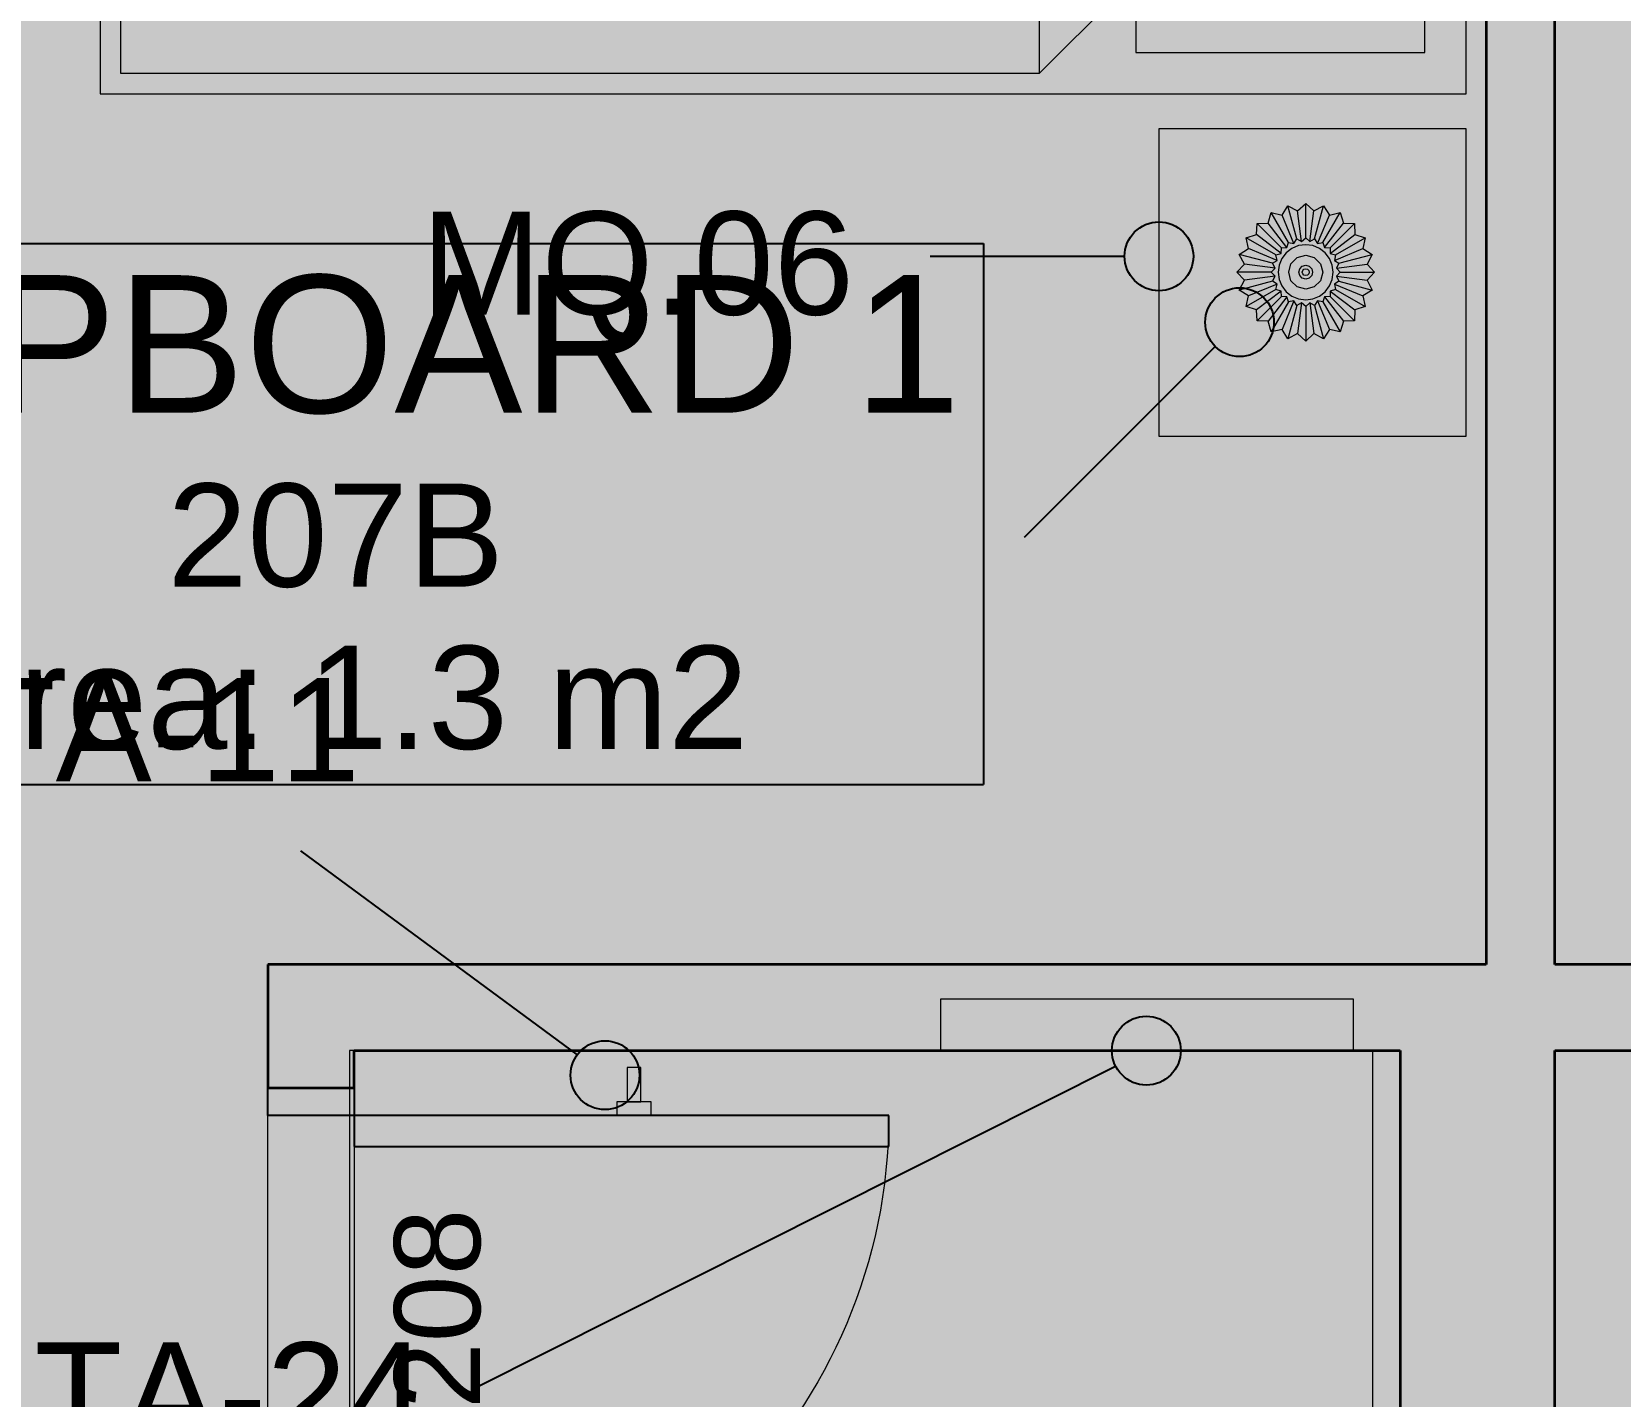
# Model space of a CAD drawing. Header units: millimetres. Extents: x -14278 to 103595, y -22378 to 34603.
# Drawn here: x 75837 to 78146, y -7298 to -5315 of the extents above; entities that cross this region are included whole.
import ezdxf
from ezdxf.enums import TextEntityAlignment as Align

# ---------------------------------------------------------------- set-up
doc = ezdxf.new("R2010")
doc.units = ezdxf.units.MM
doc.header["$MEASUREMENT"] = 0
for name, color, linetype in [('A-Zz_20_10_90-T_TextFFEInternal', 7, 'Continuous'), ('NewA-Ee_25_10-M_WallsInternal', 7, 'Continuous'), ('NewA-Ee_30_40-M_Floors', 7, 'Continuous'), ('NewA-Ee_40_20-M_GeneralFFAndEInternalEquipment', 7, 'Continuous'), ('NewA-Ee_40_20-M_GeneralFFAndEInternalMovable', 7, 'Continuous'), ('NewA-SL-M_SpacesInternal', 7, 'Continuous'), ('NewA-Ss_30_25-M_CeilingAndSoffitSystems', 7, 'Continuous'), ('NewA-Zz_20_10_90-T_TextFFEInternal', 7, 'Continuous'), ('NewA-Zz_50_90_00-M_GrossInternal', 7, 'Continuous')]:
    doc.layers.add(name, color=color, linetype=linetype)
doc.styles.add('GENERATED_STYLE_1', font='')
doc.styles.get('GENERATED_STYLE_1').set_extended_font_data('Arial')

# ---------------------------------------------------------------- blocks, each defined once
blk = doc.blocks.new('Slab_29_2', base_point=(94289.5, -11216.8))
at = {"layer": 'NewA-Ee_30_40-M_Floors', "linetype": 'Continuous', "lineweight": 13}
blk.add_hatch(color=254, dxfattribs=at).paths.add_polyline_path([(94289.5, -11216.8), (94289.5, -4919.6), (96739.2, -4919.6), (96739.2, -2667.5), (62189.8, -2667.5), (62189.8, -11216.8)])
blk = doc.blocks.new('BEDROOM_207_32_2', base_point=(76461.8, -3202.3))
at = {"layer": 'NewA-SL-M_SpacesInternal', "color": 253, "linetype": 'Continuous', "lineweight": 13}
for p, q in [((77950.7, -6670.9), (77950.7, -2667.5)), ((76180.5, -9621.9), (76180.5, -6670.9)), ((76180.5, -6670.9), (77950.7, -6670.9))]:
    blk.add_line(p, q, dxfattribs=at)
at = {"layer": 'NewA-SL-M_SpacesInternal', "color": 5, "lineweight": 70, "style": 'GENERATED_STYLE_1'}
for tag, height, p in [('ROOM_NAME', 200, (76461.8, -2894.4)), ('ROOM_NUMBER', 150, (76461.8, -3197.3)), ('adj_text', 150, (76461.8, -3433))]:
    blk.add_attdef(tag, text='', height=height, dxfattribs=at).set_placement(p, align=Align.TOP_CENTER)
blk = doc.blocks.new('BATH_208_43_2', base_point=(77441.6, -10385.8))
at = {"layer": 'NewA-SL-M_SpacesInternal', "color": 253, "linetype": 'Continuous', "lineweight": 13}
for p, q in [((77758, -6720.9), (77158, -6720.9)), ((77158, -6720.9), (77158, -6795.9)), ((77758, -6795.9), (77758, -6720.9)), ((76305.5, -6795.9), (76305.5, -9328)), ((77158, -6795.9), (76305.5, -6795.9)), ((77825.7, -6795.9), (77758, -6795.9)), ((77825.7, -9621.9), (77825.7, -6795.9)), ((76305.5, -9328), (76230.5, -9328)), ((76230.5, -9328), (76230.5, -9528)), ((76230.5, -9528), (76305.5, -9528)), ((76305.5, -9528), (76305.5, -9621.9)), ((76305.5, -9621.9), (77825.7, -9621.9))]:
    blk.add_line(p, q, dxfattribs=at)
at = {"layer": 'NewA-SL-M_SpacesInternal', "linetype": 'Continuous'}
for p, q in [((76802.7, -10032.2), (76802.7, -10346.5)), ((76802.7, -10032.2), (78080.4, -10032.2)), ((78080.4, -10032.2), (78080.4, -10346.5)), ((76802.7, -10346.5), (76802.7, -10582.2)), ((78080.4, -10346.5), (78080.4, -10582.2)), ((76802.7, -10582.2), (76802.7, -10817.9)), ((78080.4, -10582.2), (78080.4, -10817.9)), ((76802.7, -10817.9), (78080.4, -10817.9))]:
    blk.add_line(p, q, dxfattribs=at)
at = {"layer": 'NewA-SL-M_SpacesInternal', "color": 5, "lineweight": 70, "style": 'GENERATED_STYLE_1'}
for tag, height, p in [('ROOM_NAME', 200, (77441.6, -10077.9)), ('ROOM_NUMBER', 150, (77441.6, -10380.8)), ('adj_text', 150, (77441.6, -10616.5))]:
    blk.add_attdef(tag, text='', height=height, dxfattribs=at).set_placement(p, align=Align.TOP_CENTER)
blk = doc.blocks.new('CUPBOARD 1_207B_52_2', base_point=(76278.8, -5976.8))
at = {"layer": 'NewA-SL-M_SpacesInternal', "linetype": 'Continuous'}
for p, q in [((75337.2, -5623.2), (77220.5, -5623.2)), ((77220.5, -5623.2), (77220.5, -5937.5)), ((77220.5, -5937.5), (77220.5, -6173.2)), ((77220.5, -6173.2), (77220.5, -6409)), ((75337.2, -6409), (77220.5, -6409))]:
    blk.add_line(p, q, dxfattribs=at)
at = {"layer": 'NewA-SL-M_SpacesInternal', "color": 5, "lineweight": 70, "style": 'GENERATED_STYLE_1'}
for tag, height, p in [('ROOM_NAME', 200, (76278.8, -5669)), ('ROOM_NUMBER', 150, (76278.8, -5971.8)), ('adj_text', 150, (76278.8, -6207.5))]:
    blk.add_attdef(tag, text='', height=height, dxfattribs=at).set_placement(p, align=Align.TOP_CENTER)
blk = doc.blocks.new('Slab_34_2', base_point=(76299, -9621.9))
at = {"layer": 'NewA-Ss_30_25-M_CeilingAndSoffitSystems', "linetype": 'Continuous', "lineweight": 0}
blk.add_hatch(color=255, dxfattribs=at).paths.add_polyline_path([(76299, -9621.9), (77825.7, -9621.9), (77825.7, -6795.9), (76299, -6795.9)])
at = {"layer": 'NewA-Ss_30_25-M_CeilingAndSoffitSystems', "color": 6, "linetype": 'Continuous', "lineweight": 13, "flags": 128}
blk.add_lwpolyline([(76299, -9621.9), (77825.7, -9621.9), (77825.7, -6795.9), (76299, -6795.9)], close=True, dxfattribs=at)
blk = doc.blocks.new('Slab_41_2', base_point=(74121.1, -2667.5))
at = {"layer": 'NewA-Ss_30_25-M_CeilingAndSoffitSystems', "linetype": 'Continuous', "lineweight": 0}
blk.add_hatch(color=255, dxfattribs=at).paths.add_polyline_path([(74121.1, -2667.5), (74121.1, -6670.9), (74947.6, -6670.9), (74947.6, -9621.9), (76180.5, -9621.9), (76180.5, -6670.9), (77950.7, -6670.9), (77950.7, -2667.5)])
at = {"layer": 'NewA-Ss_30_25-M_CeilingAndSoffitSystems', "color": 6, "linetype": 'Continuous', "lineweight": 13, "flags": 128}
blk.add_lwpolyline([(74121.1, -2667.5), (74121.1, -6670.9), (74947.6, -6670.9), (74947.6, -9621.9), (76180.5, -9621.9), (76180.5, -6670.9), (77950.7, -6670.9), (77950.7, -2667.5)], close=True, dxfattribs=at)
blk = doc.blocks.new('Wall_90_2', base_point=(79277.1, -6670.9))
at = {"layer": 'NewA-Ee_25_10-M_WallsInternal', "linetype": 'Continuous', "lineweight": 13}
blk.add_hatch(color=6, dxfattribs=at).paths.add_polyline_path([(76180.5, -6670.9), (76305.5, -6795.9), (78351, -6795.9), (78351, -6670.9)])
at = {"layer": 'NewA-Ee_25_10-M_WallsInternal', "color": 92, "linetype": 'Continuous', "lineweight": 35, "flags": 128}
for points in [[(77950.7, -6670.9), (76180.5, -6670.9)], [(78351, -6670.9), (78050.7, -6670.9)], [(76305.5, -6795.9), (77825.7, -6795.9)], [(78050.7, -6795.9), (78351, -6795.9)]]:
    blk.add_lwpolyline(points, dxfattribs=at)
blk = doc.blocks.new('Door 19_4')
at = {"layer": 'NewA-Ee_25_10-M_WallsInternal', "linetype": 'Continuous', "lineweight": 13}
for points in [[(388.5, 777), (343.5, 777), (343.5, 0), (388.5, 0)], [(-388.5, -125), (-388.5, 0), (-428.5, 0), (-428.5, -125)], [(428.5, -125), (428.5, 0), (388.5, 0), (388.5, -125)]]:
    blk.add_hatch(color=255, dxfattribs=at).paths.add_polyline_path(points)
at = {"layer": 'NewA-Ee_25_10-M_WallsInternal', "linetype": 'Continuous'}
for p, q in [((343.5, 0), (343.5, 777)), ((343.5, 777), (388.5, 777)), ((388.5, 777), (388.5, 0)), ((-388.5, 0), (-428.5, 0)), ((-428.5, 0), (-428.5, -125)), ((-388.5, -125), (-388.5, 0)), ((388.5, 0), (343.5, 0)), ((428.5, 0), (388.5, 0)), ((388.5, 0), (388.5, -125)), ((428.5, -125), (428.5, 0)), ((-428.5, -125), (-388.5, -125)), ((388.5, -125), (428.5, -125))]:
    blk.add_line(p, q, dxfattribs=at)
at = {"layer": 'NewA-Ee_25_10-M_WallsInternal', "color": 92, "linetype": 'Continuous', "lineweight": 35}
for p, q in [((-428.5, -125), (-428.5, 0)), ((428.5, -125), (428.5, 0))]:
    blk.add_line(p, q, dxfattribs=at)
at = {"layer": 'NewA-Ee_25_10-M_WallsInternal', "color": 6, "linetype": 'Continuous', "lineweight": 13}
blk.add_arc((388.5, 0), 777, 90, 180, dxfattribs=at)
blk = doc.blocks.new('D Marker 19')
at = {"layer": 'NewA-Ee_25_10-M_WallsInternal', "style": 'GENERATED_STYLE_1'}
blk.add_attdef('AC_WIDO_ID', text='', height=125, dxfattribs=at).set_placement((-262.1, 94.8), align=Align.BOTTOM_LEFT)
blk = doc.blocks.new('Wall_100_2', base_point=(76180.5, -6670.9))
at = {"layer": 'NewA-Ee_25_10-M_WallsInternal', "linetype": 'Continuous', "lineweight": 13}
for points in [[(76180.5, -6850.2), (76305.5, -6850.2), (76305.5, -6795.9), (76180.5, -6670.9)], [(76180.5, -7707.2), (76180.5, -9621.9), (76305.5, -9621.9), (76305.5, -7707.2)]]:
    blk.add_hatch(color=6, dxfattribs=at).paths.add_polyline_path(points)
at = {"layer": 'NewA-Ee_25_10-M_WallsInternal', "color": 92, "linetype": 'Continuous', "lineweight": 35}
for p, q in [((76180.5, -6850.2), (76305.5, -6850.2)), ((76180.5, -7707.2), (76305.5, -7707.2))]:
    blk.add_line(p, q, dxfattribs=at)
at = {"layer": 'NewA-Ee_25_10-M_WallsInternal', "color": 92, "linetype": 'Continuous', "lineweight": 35, "flags": 128}
for points in [[(76180.5, -6670.9), (76180.5, -6850.2)], [(76305.5, -6850.2), (76305.5, -6795.9)], [(76180.5, -7707.2), (76180.5, -9621.9)], [(76305.5, -9621.9), (76305.5, -7707.2)]]:
    blk.add_lwpolyline(points, dxfattribs=at)
at = {"layer": 'NewA-Ee_25_10-M_WallsInternal', "linetype": 'Continuous', "xscale": -1, "zscale": 1000, "rotation": 269.9999999999999}
blk.add_blockref('Door 19_4', (76305.5, -7278.7), dxfattribs=at)
at = {"layer": 'NewA-Ee_25_10-M_WallsInternal'}
ref = blk.add_blockref('D Marker 19', (76305.5, -7278.7), dxfattribs=dict(at, rotation=270))
ref.add_attrib('AC_WIDO_ID', 'D208', dxfattribs={"color": 7, "height": 125, "rotation": 90, "style": 'GENERATED_STYLE_1'}).set_placement((76526.3, -7442.9), align=Align.BOTTOM_LEFT)
blk = doc.blocks.new('Wall_116_2', base_point=(78050.7, -2517.3))
at = {"layer": 'NewA-Ee_25_10-M_WallsInternal', "linetype": 'Continuous', "lineweight": 13}
blk.add_hatch(color=6, dxfattribs=at).paths.add_polyline_path([(77950.7, -2667.5), (77950.7, -6670.9), (78050.7, -6670.9), (78050.7, -2667.5)])
at = {"layer": 'NewA-Ee_25_10-M_WallsInternal', "color": 92, "linetype": 'Continuous', "lineweight": 35, "flags": 128}
for points in [[(77950.7, -2667.5), (77950.7, -6670.9)], [(78050.7, -6670.9), (78050.7, -2667.5)]]:
    blk.add_lwpolyline(points, dxfattribs=at)
blk = doc.blocks.new('Wall_120_2', base_point=(78050.7, -6670.9))
at = {"layer": 'NewA-Ee_25_10-M_WallsInternal', "linetype": 'Continuous', "lineweight": 13}
blk.add_hatch(color=6, dxfattribs=at).paths.add_polyline_path([(77825.7, -6795.9), (77825.7, -9621.9), (78050.7, -9621.9), (78050.7, -6795.9)])
at = {"layer": 'NewA-Ee_25_10-M_WallsInternal', "color": 92, "linetype": 'Continuous', "lineweight": 35, "flags": 128}
for points in [[(77825.7, -6795.9), (77825.7, -9621.9)], [(78050.7, -9621.9), (78050.7, -6795.9)]]:
    blk.add_lwpolyline(points, dxfattribs=at)
blk = doc.blocks.new('Morph_29_2', base_point=(62039.5, -17767.3))
at = {"layer": 'NewA-Ee_40_20-M_GeneralFFAndEInternalMovable', "color": 6, "linetype": 'Continuous', "lineweight": 13, "flags": 128}
for points in [[(77633.7, -5593.3), (77638.5, -5578.1)], [(77663.5, -5621.4), (77638.5, -5578.1)], [(77638.5, -5578.1), (77654.1, -5581.6)], [(77654.1, -5581.6), (77662.6, -5568.1)], [(77671.3, -5623.2), (77654.1, -5581.6)], [(77675.6, -5616.4), (77662.6, -5568.1)], [(77662.6, -5568.1), (77676.7, -5575.5)], [(77676.7, -5575.5), (77688.5, -5564.7)], [(77682.6, -5620.1), (77676.7, -5575.5)], [(77688.5, -5614.7), (77688.5, -5564.7)], [(77688.5, -5564.7), (77700.2, -5575.5)], [(77694.4, -5620.1), (77700.2, -5575.5)], [(77700.2, -5575.5), (77714.4, -5568.1)], [(77701.4, -5616.4), (77714.4, -5568.1)], [(77705.7, -5623.2), (77722.9, -5581.6)], [(77713.5, -5621.4), (77738.5, -5578.1)], [(77714.4, -5568.1), (77722.9, -5581.6)], [(77722.9, -5581.6), (77738.5, -5578.1)], [(77738.5, -5578.1), (77743.3, -5593.3)], [(77617.1, -5610), (77617.8, -5594)], [(77617.8, -5594), (77633.7, -5593.3)], [(77653.1, -5629.4), (77617.8, -5594)], [(77661.1, -5629), (77633.7, -5593.3)], [(77715.9, -5629), (77743.3, -5593.3)], [(77723.9, -5629.4), (77759.2, -5594)], [(77743.3, -5593.3), (77759.2, -5594)], [(77759.2, -5594), (77759.9, -5610)], [(77591.9, -5638.9), (77605.3, -5630.3)], [(77601.9, -5614.7), (77617.1, -5610)], [(77605.3, -5630.3), (77601.9, -5614.7)], [(77645.2, -5639.7), (77601.9, -5614.7)], [(77646.9, -5647.5), (77605.3, -5630.3)], [(77652.8, -5637.3), (77617.1, -5610)], [(77652.8, -5637.3), (77653.1, -5629.4)], [(77653.1, -5629.4), (77661.1, -5629)], [(77661.1, -5629), (77663.5, -5621.4)], [(77663.5, -5621.4), (77671.3, -5623.2)], [(77671.3, -5623.2), (77675.6, -5616.4)], [(77675.6, -5616.4), (77682.6, -5620.1)], [(77682.6, -5620.1), (77688.5, -5614.7)], [(77688.5, -5614.7), (77694.4, -5620.1)], [(77694.4, -5620.1), (77701.4, -5616.4)], [(77701.4, -5616.4), (77705.7, -5623.2)], [(77705.7, -5623.2), (77713.5, -5621.4)], [(77713.5, -5621.4), (77715.9, -5629)], [(77715.9, -5629), (77723.9, -5629.4)], [(77723.9, -5629.4), (77724.2, -5637.3)], [(77724.2, -5637.3), (77759.9, -5610)], [(77730.1, -5647.5), (77771.6, -5630.3)], [(77731.8, -5639.7), (77775.1, -5614.7)], [(77759.9, -5610), (77775.1, -5614.7)], [(77775.1, -5614.7), (77771.6, -5630.3)], [(77771.6, -5630.3), (77785.1, -5638.9)], [(77588.5, -5664.7), (77599.3, -5653)], [(77599.3, -5653), (77591.9, -5638.9)], [(77640.2, -5651.8), (77591.9, -5638.9)], [(77643.9, -5658.9), (77599.3, -5653)], [(77640.2, -5651.8), (77646.9, -5647.5)], [(77643.9, -5658.9), (77640.2, -5651.8)], [(77645.2, -5639.7), (77652.8, -5637.3)], [(77646.9, -5647.5), (77645.2, -5639.7)], [(77663.8, -5664.7), (77667.1, -5652.4)], [(77667.1, -5652.4), (77676.1, -5643.4)], [(77676.1, -5643.4), (77688.5, -5640)], [(77683.5, -5656.1), (77688.5, -5654.7)], [(77688.5, -5640), (77700.8, -5643.4)], [(77688.5, -5654.7), (77693.5, -5656.1)], [(77700.8, -5643.4), (77709.9, -5652.4)], [(77709.9, -5652.4), (77713.2, -5664.7)], [(77724.2, -5637.3), (77731.8, -5639.7)], [(77731.8, -5639.7), (77730.1, -5647.5)], [(77730.1, -5647.5), (77736.8, -5651.8)], [(77736.8, -5651.8), (77733.1, -5658.9)], [(77733.1, -5658.9), (77777.7, -5653)], [(77736.8, -5651.8), (77785.1, -5638.9)], [(77785.1, -5638.9), (77777.7, -5653)], [(77777.7, -5653), (77788.5, -5664.7)], [(77599.3, -5676.5), (77588.5, -5664.7)], [(77638.5, -5664.7), (77588.5, -5664.7)], [(77591.9, -5690.6), (77599.3, -5676.5)], [(77640.2, -5677.7), (77591.9, -5690.6)], [(77643.9, -5670.6), (77599.3, -5676.5)], [(77638.5, -5664.7), (77643.9, -5658.9)], [(77643.9, -5670.6), (77638.5, -5664.7)], [(77640.2, -5677.7), (77643.9, -5670.6)], [(77646.9, -5682), (77640.2, -5677.7)], [(77667.1, -5677.1), (77663.8, -5664.7)], [(77676.1, -5686.1), (77667.1, -5677.1)], [(77678.5, -5664.7), (77679.8, -5659.7)], [(77679.8, -5669.7), (77678.5, -5664.7)], [(77679.8, -5659.7), (77683.5, -5656.1)], [(77683.5, -5673.4), (77679.8, -5669.7)], [(77683.5, -5664.7), (77684.2, -5662.2)], [(77684.2, -5667.2), (77683.5, -5664.7)], [(77688.5, -5674.7), (77683.5, -5673.4)], [(77684.2, -5662.2), (77686, -5660.4)], [(77686, -5669.1), (77684.2, -5667.2)], [(77686, -5660.4), (77688.5, -5659.7)], [(77688.5, -5669.7), (77686, -5669.1)], [(77688.5, -5659.7), (77691, -5660.4)], [(77691, -5669.1), (77688.5, -5669.7)], [(77693.5, -5673.4), (77688.5, -5674.7)], [(77691, -5660.4), (77692.8, -5662.2)], [(77692.8, -5667.2), (77691, -5669.1)], [(77692.8, -5662.2), (77693.5, -5664.7)], [(77693.5, -5664.7), (77692.8, -5667.2)], [(77693.5, -5656.1), (77697.2, -5659.7)], [(77697.2, -5669.7), (77693.5, -5673.4)], [(77697.2, -5659.7), (77698.5, -5664.7)], [(77698.5, -5664.7), (77697.2, -5669.7)], [(77709.9, -5677.1), (77700.8, -5686.1)], [(77713.2, -5664.7), (77709.9, -5677.1)], [(77736.8, -5677.7), (77730.1, -5682)], [(77733.1, -5658.9), (77738.5, -5664.7)], [(77738.5, -5664.7), (77733.1, -5670.6)], [(77733.1, -5670.6), (77736.8, -5677.7)], [(77733.1, -5670.6), (77777.7, -5676.5)], [(77736.8, -5677.7), (77785.1, -5690.6)], [(77738.5, -5664.7), (77788.5, -5664.7)], [(77788.5, -5664.7), (77777.7, -5676.5)], [(77777.7, -5676.5), (77785.1, -5690.6)], [(77605.3, -5699.2), (77591.9, -5690.6)], [(77645.2, -5689.7), (77601.9, -5714.7)], [(77601.9, -5714.7), (77605.3, -5699.2)], [(77646.9, -5682), (77605.3, -5699.2)], [(77652.8, -5692.1), (77617.1, -5719.5)], [(77653.1, -5700.1), (77617.8, -5735.5)], [(77661.1, -5700.4), (77633.7, -5736.1)], [(77645.2, -5689.7), (77646.9, -5682)], [(77652.8, -5692.1), (77645.2, -5689.7)], [(77653.1, -5700.1), (77652.8, -5692.1)], [(77661.1, -5700.4), (77653.1, -5700.1)], [(77663.5, -5708), (77661.1, -5700.4)], [(77688.5, -5689.4), (77676.1, -5686.1)], [(77700.8, -5686.1), (77688.5, -5689.4)], [(77715.9, -5700.4), (77713.5, -5708)], [(77723.9, -5700.1), (77715.9, -5700.4)], [(77715.9, -5700.4), (77743.3, -5736.1)], [(77724.2, -5692.1), (77723.9, -5700.1)], [(77723.9, -5700.1), (77759.2, -5735.5)], [(77731.8, -5689.7), (77724.2, -5692.1)], [(77724.2, -5692.1), (77759.9, -5719.5)], [(77730.1, -5682), (77771.6, -5699.2)], [(77730.1, -5682), (77731.8, -5689.7)], [(77731.8, -5689.7), (77775.1, -5714.7)], [(77785.1, -5690.6), (77771.6, -5699.2)], [(77771.6, -5699.2), (77775.1, -5714.7)], [(77617.1, -5719.5), (77601.9, -5714.7)], [(77617.8, -5735.5), (77617.1, -5719.5)], [(77663.5, -5708), (77638.5, -5751.3)], [(77671.3, -5706.3), (77654.1, -5747.9)], [(77675.6, -5713), (77662.6, -5761.3)], [(77671.3, -5706.3), (77663.5, -5708)], [(77675.6, -5713), (77671.3, -5706.3)], [(77682.6, -5709.4), (77675.6, -5713)], [(77682.6, -5709.4), (77676.7, -5754)], [(77688.5, -5714.7), (77682.6, -5709.4)], [(77694.4, -5709.4), (77688.5, -5714.7)], [(77688.5, -5714.7), (77688.5, -5764.7)], [(77694.4, -5709.4), (77700.2, -5754)], [(77701.4, -5713), (77694.4, -5709.4)], [(77705.7, -5706.3), (77701.4, -5713)], [(77701.4, -5713), (77714.4, -5761.3)], [(77713.5, -5708), (77705.7, -5706.3)], [(77705.7, -5706.3), (77722.9, -5747.9)], [(77713.5, -5708), (77738.5, -5751.3)], [(77759.9, -5719.5), (77759.2, -5735.5)], [(77775.1, -5714.7), (77759.9, -5719.5)], [(77633.7, -5736.1), (77617.8, -5735.5)], [(77638.5, -5751.3), (77633.7, -5736.1)], [(77743.3, -5736.1), (77738.5, -5751.3)], [(77759.2, -5735.5), (77743.3, -5736.1)], [(77654.1, -5747.9), (77638.5, -5751.3)], [(77662.6, -5761.3), (77654.1, -5747.9)], [(77676.7, -5754), (77662.6, -5761.3)], [(77688.5, -5764.7), (77676.7, -5754)], [(77700.2, -5754), (77688.5, -5764.7)], [(77714.4, -5761.3), (77700.2, -5754)], [(77722.9, -5747.9), (77714.4, -5761.3)], [(77738.5, -5751.3), (77722.9, -5747.9)]]:
    blk.add_lwpolyline(points, dxfattribs=at)
blk.add_lwpolyline([(77660.2, -5693), (77668.5, -5699.4), (77678.1, -5703.4), (77688.5, -5704.7), (77698.8, -5703.4), (77708.5, -5699.4), (77716.8, -5693), (77723.1, -5684.7), (77727.1, -5675.1), (77728.5, -5664.7), (77727.1, -5654.4), (77723.1, -5644.7), (77716.8, -5636.5), (77708.5, -5630.1), (77698.8, -5626.1), (77688.5, -5624.7), (77678.1, -5626.1), (77668.5, -5630.1), (77660.2, -5636.5), (77653.9, -5644.7), (77649.9, -5654.4), (77648.5, -5664.7), (77649.9, -5675.1), (77653.9, -5684.7)], close=True, dxfattribs=at)
blk = doc.blocks.new('Bed Double 19')
at = {"layer": 'NewA-Ee_40_20-M_GeneralFFAndEInternalMovable', "color": 1, "linetype": 'Continuous', "lineweight": 18}
for p, q in [((1489.1, 1985.4), (0, 1985.4)), ((0, 1985.4), (0, 0)), ((1489.1, 0), (1489.1, 1985.4)), ((684.5, 1925.4), (60, 1925.4)), ((60, 1925.4), (60, 1505.4)), ((684.5, 1545.4), (684.5, 1925.4)), ((1429.1, 1925.4), (804.5, 1925.4)), ((804.5, 1925.4), (804.5, 1545.4)), ((1429.1, 1505.4), (1429.1, 1925.4)), ((210, 1545.4), (30, 1365.4)), ((170, 1505.4), (210, 1545.4)), ((210, 1545.4), (684.5, 1545.4)), ((744.5, 1545.4), (210, 1545.4)), ((210, 1545.4), (210, 1365.4)), ((1279.1, 1545.4), (744.5, 1545.4)), ((804.5, 1545.4), (1279.1, 1545.4)), ((1279.1, 1545.4), (1319.1, 1505.4)), ((1459.1, 1365.4), (1279.1, 1545.4)), ((1279.1, 1545.4), (1279.1, 1365.4)), ((60, 1505.4), (170, 1505.4)), ((1319.1, 1505.4), (1429.1, 1505.4)), ((30, 1365.4), (30, 30)), ((30, 1365.4), (210, 1365.4)), ((1459.1, 1365.4), (1279.1, 1365.4)), ((1459.1, 30), (1459.1, 1365.4)), ((30, 30), (744.5, 30)), ((744.5, 30), (1459.1, 30)), ((0, 0), (1489.1, 0))]:
    blk.add_line(p, q, dxfattribs=at)
blk = doc.blocks.new('Rectangular Table 01 19_3')
at = {"layer": 'NewA-Ee_40_20-M_GeneralFFAndEInternalMovable', "color": 1, "linetype": 'Continuous', "lineweight": 18}
for p, q in [((446.6, 446.6), (0, 446.6)), ((0, 446.6), (0, 0)), ((446.6, 0), (446.6, 446.6)), ((0, 0), (446.6, 0))]:
    blk.add_line(p, q, dxfattribs=at)
blk = doc.blocks.new('Wall Hanging Rack 19')
at = {"layer": 'NewA-Ee_40_20-M_GeneralFFAndEInternalEquipment', "color": 1, "linetype": 'Continuous', "lineweight": 18}
for p, q in [((25, 0), (-25, 0)), ((-25, 0), (-25, -20)), ((25, -20), (25, 0)), ((-25, -20), (25, -20)), ((10, -20), (-10, -20)), ((-10, -20), (-10, -70)), ((10, -70), (10, -20)), ((-10, -70), (10, -70))]:
    blk.add_line(p, q, dxfattribs=at)
blk = doc.blocks.new('Cabinet Wall Single Door 19')
at = {"layer": 'NewA-Ee_40_20-M_GeneralFFAndEInternalEquipment', "color": 1, "linetype": 'Continuous', "lineweight": 18}
for p, q in [((600, 75), (0, 75)), ((0, 75), (0, 0)), ((600, 0), (600, 75)), ((0, 0), (600, 0))]:
    blk.add_line(p, q, dxfattribs=at)
blk = doc.blocks.new('Mirror 19_5')
at = {"layer": 'NewA-Ee_40_20-M_GeneralFFAndEInternalEquipment', "color": 1, "linetype": 'Continuous', "lineweight": 18}
for p, q in [((1300, 40), (0, 40)), ((0, 40), (0, 0)), ((1300, 40), (0, 40)), ((0, 40), (0, 0)), ((1300, 0), (1300, 40)), ((1300, 0), (1300, 40)), ((0, 0), (1300, 0)), ((0, 0), (1300, 0))]:
    blk.add_line(p, q, dxfattribs=at)
blk = doc.blocks.new('Line_111_2', base_point=(77142.6, -5641.6))
at = {"layer": 'NewA-Zz_20_10_90-T_TextFFEInternal', "linetype": 'Continuous'}
blk.add_hatch(color=256, dxfattribs=at).paths.add_polyline_path([(77525.2, -5641.6), (77521.4, -5622.4), (77510.6, -5606.2), (77494.4, -5595.4), (77475.2, -5591.6), (77456.1, -5595.4), (77439.9, -5606.2), (77429, -5622.4), (77425.2, -5641.6), (77429, -5660.7), (77439.9, -5676.9), (77456.1, -5687.8), (77475.2, -5691.6), (77494.4, -5687.8), (77510.6, -5676.9), (77521.4, -5660.7)])
blk.add_line((77142.6, -5641.6), (77425.2, -5641.6), dxfattribs=at)
blk.add_circle((77475.2, -5641.6), 50, dxfattribs=at)
blk = doc.blocks.new('Line_112_2', base_point=(77280, -6049.8))
at = {"layer": 'NewA-Zz_20_10_90-T_TextFFEInternal', "linetype": 'Continuous'}
blk.add_hatch(color=256, dxfattribs=at).paths.add_polyline_path([(77642.4, -5737.4), (77638.6, -5718.3), (77627.7, -5702.1), (77611.5, -5691.2), (77592.4, -5687.4), (77573.2, -5691.2), (77557, -5702.1), (77546.2, -5718.3), (77542.4, -5737.4), (77546.2, -5756.6), (77557, -5772.8), (77573.2, -5783.6), (77592.4, -5787.4), (77611.5, -5783.6), (77627.7, -5772.8), (77638.6, -5756.6)])
blk.add_line((77280, -6049.8), (77557, -5772.8), dxfattribs=at)
blk.add_circle((77592.4, -5737.4), 50, dxfattribs=at)
blk = doc.blocks.new('Line_149_2', base_point=(76227.8, -6505.8))
at = {"layer": 'NewA-Zz_20_10_90-T_TextFFEInternal', "linetype": 'Continuous'}
blk.add_hatch(color=256, dxfattribs=at).paths.add_polyline_path([(76720.2, -6831.6), (76716.4, -6812.5), (76705.6, -6796.3), (76689.4, -6785.4), (76670.2, -6781.6), (76651.1, -6785.4), (76634.9, -6796.3), (76624.1, -6812.5), (76620.2, -6831.6), (76624.1, -6850.8), (76634.9, -6867), (76651.1, -6877.8), (76670.2, -6881.6), (76689.4, -6877.8), (76705.6, -6867), (76716.4, -6850.8)])
blk.add_line((76227.8, -6505.8), (76630, -6802), dxfattribs=at)
blk.add_circle((76670.2, -6831.6), 50, dxfattribs=at)
blk = doc.blocks.new('Line_154_2', base_point=(76483.5, -7285))
at = {"layer": 'NewA-Zz_20_10_90-T_TextFFEInternal', "linetype": 'Continuous'}
blk.add_hatch(color=256, dxfattribs=at).paths.add_polyline_path([(77506.9, -6795.9), (77503.1, -6776.8), (77492.3, -6760.5), (77476.1, -6749.7), (77456.9, -6745.9), (77437.8, -6749.7), (77421.6, -6760.5), (77410.8, -6776.8), (77406.9, -6795.9), (77410.8, -6815), (77421.6, -6831.2), (77437.8, -6842.1), (77456.9, -6845.9), (77476.1, -6842.1), (77492.3, -6831.2), (77503.1, -6815)])
blk.add_line((76483.5, -7285), (77412.3, -6818.3), dxfattribs=at)
blk.add_circle((77456.9, -6795.9), 50, dxfattribs=at)
blk = doc.blocks.new('Label_192_2', base_point=(76292.6, -5492.2))
at = {"layer": 'A-Zz_20_10_90-T_TextFFEInternal', "insert": (76717.6, -5576.5), "char_height": 150, "attachment_point": 2, "style": 'GENERATED_STYLE_1'}
blk.add_mtext('\\fArial|b0|i0|c0|p34;MQ.06\\fArial|b0|i0|c0|p34;\\fArial|b0|i0|c0|p34;\\fArial|b0|i0|c0|p34;\\fArial|b0|i0|c0|p34;\\fArial|b0|i0|c0|p34;\\fArial|b0|i0|c0|p34;\\fArial|b0|i0|c0|p34;\\fArial|b0|i0|c0|p34;\\fArial|b0|i0|c0|p34;\\fArial|b0|i0|c0|p34;\\fArial|b0|i0|c0|p34;\\fArial|b0|i0|c0|p34;\\fArial|b0|i0|c0|p34;\\fArial|b0|i0|c0|p34;\\fArial|b0|i0|c0|p34;\\fArial|b0|i0|c0|p34;\\fArial|b0|i0|c0|p34;\\fArial|b0|i0|c0|p34;\\fArial|b0|i0|c0|p34;\\fArial|b0|i0|c0|p34;\\fArial|b0|i0|c0|p34;\\fArial|b0|i0|c0|p34;\\fArial|b0|i0|c0|p34;\\fArial|b0|i0|c0|p34;\\fArial|b0|i0|c0|p34;\\fArial|b0|i0|c0|p34;\\fArial|b0|i0|c0|p34;\\fArial|b0|i0|c0|p34;\\fArial|b0|i0|c0|p34;}', dxfattribs=at)
blk = doc.blocks.new('Label_222_2', base_point=(75604.2, -6170.1))
at = {"layer": 'A-Zz_20_10_90-T_TextFFEInternal', "insert": (76029.2, -6254.4), "char_height": 150, "attachment_point": 2, "style": 'GENERATED_STYLE_1'}
blk.add_mtext('\\fArial|b0|i0|c0|p34;TA-11\\fArial|b0|i0|c0|p34;\\fArial|b0|i0|c0|p34;\\fArial|b0|i0|c0|p34;\\fArial|b0|i0|c0|p34;\\fArial|b0|i0|c0|p34;\\fArial|b0|i0|c0|p34;\\fArial|b0|i0|c0|p34;\\fArial|b0|i0|c0|p34;\\fArial|b0|i0|c0|p34;\\fArial|b0|i0|c0|p34;\\fArial|b0|i0|c0|p34;\\fArial|b0|i0|c0|p34;\\fArial|b0|i0|c0|p34;\\fArial|b0|i0|c0|p34;\\fArial|b0|i0|c0|p34;\\fArial|b0|i0|c0|p34;\\fArial|b0|i0|c0|p34;\\fArial|b0|i0|c0|p34;\\fArial|b0|i0|c0|p34;\\fArial|b0|i0|c0|p34;\\fArial|b0|i0|c0|p34;\\fArial|b0|i0|c0|p34;\\fArial|b0|i0|c0|p34;\\fArial|b0|i0|c0|p34;\\fArial|b0|i0|c0|p34;\\fArial|b0|i0|c0|p34;\\fArial|b0|i0|c0|p34;\\fArial|b0|i0|c0|p34;\\fArial|b0|i0|c0|p34;}', dxfattribs=at)
blk = doc.blocks.new('Label_223_2', base_point=(75701.2, -7135.7))
at = {"layer": 'A-Zz_20_10_90-T_TextFFEInternal', "insert": (76126.2, -7219.9), "char_height": 150, "attachment_point": 2, "style": 'GENERATED_STYLE_1'}
blk.add_mtext('\\fArial|b0|i0|c0|p34;TA-24\\fArial|b0|i0|c0|p34;\\fArial|b0|i0|c0|p34;\\fArial|b0|i0|c0|p34;\\fArial|b0|i0|c0|p34;\\fArial|b0|i0|c0|p34;\\fArial|b0|i0|c0|p34;\\fArial|b0|i0|c0|p34;\\fArial|b0|i0|c0|p34;\\fArial|b0|i0|c0|p34;\\fArial|b0|i0|c0|p34;\\fArial|b0|i0|c0|p34;\\fArial|b0|i0|c0|p34;\\fArial|b0|i0|c0|p34;\\fArial|b0|i0|c0|p34;\\fArial|b0|i0|c0|p34;\\fArial|b0|i0|c0|p34;\\fArial|b0|i0|c0|p34;\\fArial|b0|i0|c0|p34;\\fArial|b0|i0|c0|p34;\\fArial|b0|i0|c0|p34;\\fArial|b0|i0|c0|p34;\\fArial|b0|i0|c0|p34;\\fArial|b0|i0|c0|p34;\\fArial|b0|i0|c0|p34;\\fArial|b0|i0|c0|p34;\\fArial|b0|i0|c0|p34;\\fArial|b0|i0|c0|p34;\\fArial|b0|i0|c0|p34;\\fArial|b0|i0|c0|p34;}', dxfattribs=at)

msp = doc.modelspace()

# ---------------------------------------------------------------- hatches: boundary and pattern name
at = {"layer": 'NewA-Zz_50_90_00-M_GrossInternal', "linetype": 'Continuous', "lineweight": 140}
msp.add_hatch(color=1, dxfattribs=at).paths.add_polyline_path([(62189.8, -2667.5), (96739.2, -2667.5), (96739.2, -11067), (67539.2, -11067), (67539.2, -15617), (64089.8, -15617), (64089.8, -11067), (62189.8, -11067)])

# ---------------------------------------------------------------- block references
at = {"layer": 'A-Zz_20_10_90-T_TextFFEInternal', "color": 6, "linetype": 'Continuous', "lineweight": 13}
for name, p in [('Label_192_2', (76292.6, -5492.2)), ('Label_222_2', (75604.2, -6170.1)), ('Label_223_2', (75701.2, -7135.7))]:
    msp.add_blockref(name, p, dxfattribs=at)
at = {"layer": 'NewA-Ee_25_10-M_WallsInternal', "color": 92, "lineweight": 35}
for name, p in [('Wall_116_2', (78050.7, -2517.3)), ('Wall_90_2', (79277.1, -6670.9)), ('Wall_100_2', (76180.5, -6670.9)), ('Wall_120_2', (78050.7, -6670.9))]:
    msp.add_blockref(name, p, dxfattribs=at)
at = {"layer": 'NewA-Ee_30_40-M_Floors', "color": 6, "linetype": 'Continuous', "lineweight": 13}
msp.add_blockref('Slab_29_2', (94289.5, -11216.8), dxfattribs=at)
at = {"layer": 'NewA-Ee_40_20-M_GeneralFFAndEInternalEquipment', "color": 6, "linetype": 'Continuous', "lineweight": 13, "zscale": 1000}
msp.add_blockref('Cabinet Wall Single Door 19', (77158, -6795.9), dxfattribs=at)
for name, p, rotation in [('Mirror 19_5', (77785.7, -6795.9), 269.9999999999999), ('Wall Hanging Rack 19', (76712.3, -6890.2), 180)]:
    msp.add_blockref(name, p, dxfattribs=dict(at, rotation=rotation))
at = {"layer": 'NewA-Ee_40_20-M_GeneralFFAndEInternalMovable', "color": 6, "linetype": 'Continuous', "lineweight": 13, "zscale": 1000, "rotation": 270}
msp.add_blockref('Bed Double 19', (75936.4, -3916.4), dxfattribs=at)
at = {"layer": 'NewA-Ee_40_20-M_GeneralFFAndEInternalMovable', "color": 6, "linetype": 'Continuous', "lineweight": 13, "zscale": 1000}
msp.add_blockref('Rectangular Table 01 19_3', (77475.2, -5902.9), dxfattribs=at)
at = {"layer": 'NewA-Ee_40_20-M_GeneralFFAndEInternalMovable', "linetype": 'Continuous', "lineweight": 0}
msp.add_blockref('Morph_29_2', (62039.5, -17767.3), dxfattribs=at)
at = {"layer": 'NewA-SL-M_SpacesInternal', "linetype": 'Continuous'}
msp.add_blockref('BEDROOM_207_32_2', (76461.8, -3202.3), dxfattribs=at)
for name, p, values in [('CUPBOARD 1_207B_52_2', (76278.8, -5976.8), {'ROOM_NAME': 'CUPBOARD 1', 'ROOM_NUMBER': '207B', 'adj_text': 'Area: 1.3 m2'}), ('BATH_208_43_2', (77441.6, -10385.8), {'ROOM_NAME': 'BATH', 'ROOM_NUMBER': '208', 'adj_text': 'Area: 4.4 m2'})]:
    msp.add_blockref(name, p, dxfattribs=at).add_auto_attribs(values)
at = {"layer": 'NewA-Ss_30_25-M_CeilingAndSoffitSystems', "color": 6, "linetype": 'Continuous', "lineweight": 13}
for name, p in [('Slab_41_2', (74121.1, -2667.5)), ('Slab_34_2', (76299, -9621.9))]:
    msp.add_blockref(name, p, dxfattribs=at)
at = {"layer": 'NewA-Zz_20_10_90-T_TextFFEInternal', "linetype": 'Continuous'}
for name, p in [('Line_111_2', (77142.6, -5641.6)), ('Line_112_2', (77280, -6049.8)), ('Line_149_2', (76227.8, -6505.8)), ('Line_154_2', (76483.5, -7285))]:
    msp.add_blockref(name, p, dxfattribs=at)

doc.saveas('drawing.dxf')
